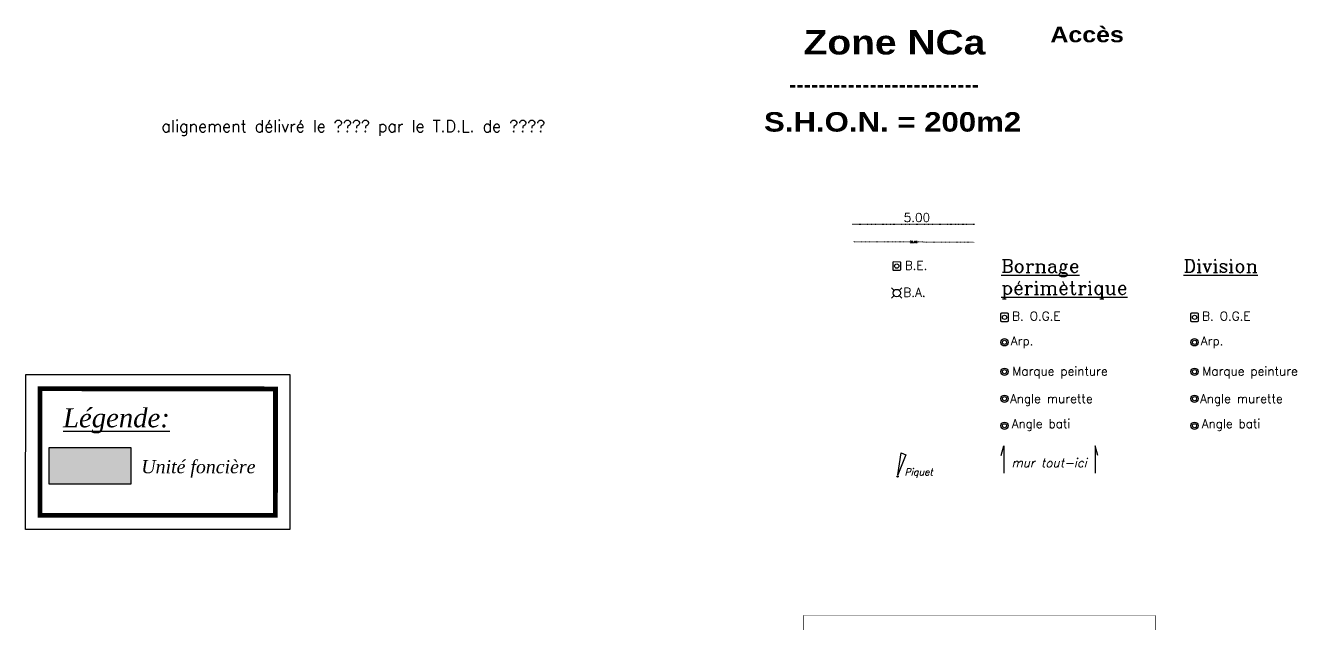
# Model space of a CAD drawing. Header units: millimetres. Extents: x -1573 to 210, y -360 to 557.
# Drawn here: x -898.6 to -635.2, y 354.2 to 476.9 of the extents above; entities that cross this region are included whole.
import ezdxf
from ezdxf.enums import TextEntityAlignment as Align

# ---------------------------------------------------------------- set-up
doc = ezdxf.new("R2010")
doc.units = ezdxf.units.MM
doc.header["$LTSCALE"] = 2
doc.set_wipeout_variables(frame=1)
for name, pattern in [('CACHEX2', [0.75, 0.5, -0.25]), ('FANTOME2', [1.25, 0.625, -0.125, 0.125, -0.125, 0.125, -0.125]), ('POINTILLE2', [0.125, 0, -0.125])]:
    doc.linetypes.add(name, pattern=pattern)
doc.layers.add('Alignement', color=1, linetype='FANTOME2', lineweight=50)
for name, color, linetype in [('Bornage Symbole', 1, 'Continuous'), ('Divers', 7, 'Continuous'), ('Divers Texte', 7, 'Continuous'), ('Division Symbole', 1, 'Continuous'), ('DP 10', 7, 'Continuous'), ('Limite Ancienne Symbole', 7, 'Continuous'), ('Limite Cotation Ligne', 1, 'POINTILLE2'), ('Limite Cotation Texte', 1, 'Continuous'), ('Limite Nouvelle Symbole', 1, 'Continuous'), ('Légende Bornage', 7, 'Continuous'), ('Légende Topo', 7, 'Continuous'), ('Wipeout', 255, 'Continuous'), ('Zonage PLU', 7, 'Continuous')]:
    doc.layers.add(name, color=color, linetype=linetype)
doc.styles.add('17', font='romans.shx', dxfattribs={"oblique": 13.5, "height": 0.4})
doc.styles.add('Arial black', font='', dxfattribs={"height": 1})
doc.styles.add('bornage', font='romanc.shx', dxfattribs={"height": 0.32})
doc.styles.add('CARTOUCHE', font='timesi.ttf', dxfattribs={"height": 1})
doc.styles.add('cotation', font='romanc.shx', dxfattribs={"height": 0.4})
doc.styles.add('Cotation Alti', font='romans.shx', dxfattribs={"oblique": 13.5, "height": 0.28})
doc.styles.add('Romand', font='romand.shx', dxfattribs={"height": 0.5})
doc.styles.add('ROMANS', font='ROMANC.shx', dxfattribs={"height": 0.36})
doc.styles.get('Arial black').set_extended_font_data('Arial Black')
doc.dimstyles.new('bornage', dxfattribs={"dimtxt": 0.4, "dimasz": 0.3, "dimexe": 0.18, "dimexo": 0.0625, "dimgap": 0.09, "dimtad": 0, "dimzin": 0, "dimdsep": 46, "dimtxsty": 'cotation', "dimcen": 0.09, "dimse1": 1, "dimse2": 1, "dimadec": 0, "dimazin": 0, "dimtfac": 1, "dimtofl": 0, "dimtmove": 0, "dimatfit": 3, "dimfxl": 1, "dimtolj": 1, "dimtzin": 0, "dimlwd": 13, "dimarcsym": 0})

# ---------------------------------------------------------------- blocks, each defined once
blk = doc.blocks.new('Piquet')
at = {"layer": 'Divers', "flags": 128}
blk.add_lwpolyline([(0.043, 0.053), (0.529, 0.814), (0.669, 0.667)], close=True, dxfattribs=at)
at = {"layer": 'Divers'}
blk.add_circle((0, 0), 0.0279, dxfattribs=at)
blk = doc.blocks.new('Borne nouvelle')
at = {"const_width": 0.00005}
blk.add_lwpolyline([(0, 0, 1), (0, 0, 1)], format="xyb", close=True, dxfattribs=at)
at = {"layer": 'Limite Nouvelle Symbole'}
blk.add_lwpolyline([(0.166, -0.126), (0.166, 0.126, 0.414214), (0.126, 0.166), (-0.126, 0.166, 0.414214), (-0.166, 0.126), (-0.166, -0.126, 0.414214), (-0.126, -0.166), (0.126, -0.166, 0.414214)], format="xyb", close=True, dxfattribs=at)
blk.add_circle((0, 0), 0.0887, dxfattribs=at)
blk = doc.blocks.new('Borne ancienne')
at = {"layer": 'Limite Ancienne Symbole'}
for points in [[(-0.213, 0.213), (-0.106, 0.106)], [(0.213, 0.213), (0.106, 0.106)], [(-0.106, -0.106), (-0.213, -0.213)], [(0.106, -0.106), (0.213, -0.213)]]:
    blk.add_lwpolyline(points, dxfattribs=at)
blk.add_circle((0, 0), 0.15, dxfattribs=at)
blk = doc.blocks.new('Borne existante')
at = {"layer": 'Limite Ancienne Symbole', "color": 0}
blk.add_lwpolyline([(0.166238, -0.126408), (0.16639, 0.126208, 0.414214), (0.126383, 0.166263), (-0.126233, 0.166415, 0.414214), (-0.166288, 0.126408), (-0.16644, -0.126208, 0.414214), (-0.126433, -0.166263), (0.126183, -0.166415, 0.414214)], format="xyb", close=True, dxfattribs=at)
blk.add_circle((-0.000025, 0), 0.08865, dxfattribs=at)
blk = doc.blocks.new('*D97')
at = {"layer": 'Defpoints', "color": 0, "ltscale": 0.5, "transparency": 16777216}
for p in [(-728.74, 432.53), (-703.74, 432.45), (-703.74, 432.45)]:
    blk.add_point(p, dxfattribs=at)
at = {"layer": 'Légende Topo', "color": 0, "linetype": 'POINTILLE2', "lineweight": 13, "ltscale": 0.5, "transparency": 16777216}
for p, q in [((-728.44, 432.53), (-717.13, 432.49)), ((-704.04, 432.45), (-715.35, 432.49))]:
    blk.add_line(p, q, dxfattribs=at)
at = {"layer": 'Légende Topo', "color": 0, "ltscale": 0.5, "transparency": 16777216}
for points in [[(-728.44, 432.58), (-728.44, 432.48), (-728.74, 432.53)], [(-704.04, 432.5), (-704.04, 432.4), (-703.74, 432.45)]]:
    blk.add_solid(points, dxfattribs=at)
at = {"layer": 'Légende Topo', "color": 0, "ltscale": 0.5, "transparency": 16777216, "insert": (-716.24, 432.49), "char_height": 0.4, "attachment_point": 5, "rotation": 359.8278, "style": 'cotation'}
blk.add_mtext('\\A1;25.00', dxfattribs=at)

msp = doc.modelspace()

# ---------------------------------------------------------------- linework, layer by layer
at = {"layer": 'Bornage Symbole'}
for centre, radius in [((-697.601, 411.895), 0.75), ((-697.601, 411.895), 0.424), ((-697.601, 405.861), 0.75), ((-697.601, 405.861), 0.424), ((-697.601, 400.316), 0.75), ((-697.601, 400.316), 0.424), ((-697.601, 394.771), 0.75), ((-697.601, 394.771), 0.424)]:
    msp.add_circle(centre, radius, dxfattribs=at)
at = {"layer": 'Division Symbole'}
for centre, radius in [((-658.588, 411.895), 0.75), ((-658.588, 411.895), 0.424), ((-658.588, 405.861), 0.75), ((-658.588, 405.861), 0.424), ((-658.588, 400.316), 0.75), ((-658.588, 400.316), 0.424), ((-658.588, 394.771), 0.75), ((-658.588, 394.771), 0.424)]:
    msp.add_circle(centre, radius, dxfattribs=at)
at = {"layer": 'DP 10', "lineweight": 80, "flags": 128}
msp.add_lwpolyline([(-680.941, 471.34, 0, 0, 0), (-680.941, 466.14, 3, 0, 0), (-680.941, 461.374, 0, 0, 0)], format="xyseb", dxfattribs=at)
at = {"layer": 'Limite Cotation Ligne', "ltscale": 0.5, "flags": 128}
msp.add_lwpolyline([(-728.782, 436.153), (-703.782, 436.153)], dxfattribs=at)
at = {"layer": 'Limite Cotation Texte', "flags": 128}
for points in [[(-698.288, 388.672), (-697.711, 390.623), (-697.711, 385.003)], [(-678.442, 388.672), (-679.019, 390.623), (-679.019, 385.003)]]:
    msp.add_lwpolyline(points, dxfattribs=at)
at = {"layer": 'Légende Topo'}
msp.add_lwpolyline([(-666.728, 295.807), (-738.813, 295.807), (-738.813, 355.824), (-666.728, 355.824)], close=True, dxfattribs=at)
at = {"layer": 'Zonage PLU', "color": 40, "linetype": 'CACHEX2', "lineweight": 80, "flags": 128}
msp.add_lwpolyline([(-741.576, 464.456), (-702.693, 464.456)], dxfattribs=at)

# ---------------------------------------------------------------- block references
at = {"layer": 'Bornage Symbole', "xscale": 5, "yscale": 5, "zscale": 5}
msp.add_blockref('Borne nouvelle', (-697.601, 417.022), dxfattribs=at)
at = {"layer": 'Divers', "xscale": 5, "yscale": 5, "zscale": 5, "rotation": 24.08851642808579}
msp.add_blockref('Piquet', (-719.562, 384.379), dxfattribs=at)
at = {"layer": 'Division Symbole', "xscale": 5, "yscale": 5, "zscale": 5}
msp.add_blockref('Borne nouvelle', (-658.588, 417.022), dxfattribs=at)
at = {"layer": 'Limite Ancienne Symbole', "xscale": 5, "yscale": 5, "zscale": 5}
for name, p in [('Borne existante', (-719.729, 427.549)), ('Borne ancienne', (-719.729, 422.013))]:
    msp.add_blockref(name, p, dxfattribs=at)

# ---------------------------------------------------------------- texts
at = {"layer": 'Alignement', "linetype": 'Continuous', "lineweight": -3, "style": 'Romand'}
msp.add_text('alignement délivré le ???? par le T.D.L. de ????', height=2.4, dxfattribs=at).set_placement((-870.672, 455.065))
at = {"layer": 'Bornage Symbole', "attachment_point": 1, "style": 'ROMANS'}
for s, insert, char_height, width in [('{\\LBornage périmètrique}', (-698.281, 428.927), 2.7, 18.31408), ('{\\LDivision}', (-660.842, 428.927), 2.7, 18.31408), ('B. O.G.E', (-696.055, 418.173), 1.8, 12.20939), ('Arp.', (-696.293, 413.105), 1.8, 12.20939), ('Marque peinture', (-695.995, 406.893), 1.8, 24.99854), ('Angle murette', (-696.471, 401.229), 1.8, 22.14329), ('Angle bati', (-696.114, 396.1), 1.8, 21.25102)]:
    msp.add_mtext(s, dxfattribs=dict(at, insert=insert, char_height=char_height, width=width))
at = {"layer": 'Divers Texte', "style": 'Cotation Alti', "oblique": 13.5}
msp.add_text('Piquet', height=1.4, dxfattribs=at).set_placement((-718.107, 384.566))
at = {"layer": 'Division Symbole', "char_height": 1.8, "attachment_point": 1, "style": 'ROMANS'}
for s, insert, width in [('B. O.G.E', (-657.043, 418.173), 12.20939), ('Arp.', (-657.281, 413.105), 12.20939), ('Marque peinture', (-656.983, 406.893), 24.99854), ('Angle murette', (-657.459, 401.229), 22.14329), ('Angle bati', (-657.102, 396.1), 21.25102)]:
    msp.add_mtext(s, dxfattribs=dict(at, insert=insert, width=width))
at = {"layer": 'DP 10', "attachment_point": 1, "style": 'Arial black'}
for s, insert, char_height, width in [('Accès', (-688.182, 476.684), 3.2, 15.91756), ('S.H.O.N. = 200m2', (-746.974, 459.145), 4, 69.4144)]:
    msp.add_mtext(s, dxfattribs=dict(at, insert=insert, char_height=char_height, width=width))
at = {"layer": 'Limite Ancienne Symbole', "char_height": 1.8, "attachment_point": 1, "style": 'ROMANS'}
for s, insert, width in [('B.E.', (-718.064, 428.581), 5.27599), ('B.A.', (-718.362, 423.045), 5.3832)]:
    msp.add_mtext(s, dxfattribs=dict(at, insert=insert, width=width))
at = {"layer": 'Limite Cotation Texte', "style": 'bornage'}
msp.add_text('5.00', height=1.8, dxfattribs=at).set_placement((-715.588, 436.622), align=Align.CENTER)
at = {"layer": 'Limite Cotation Texte', "style": '17', "oblique": 13.5}
msp.add_text('mur tout-ici', height=1.8, dxfattribs=at).set_placement((-688.423, 387.166), align=Align.MIDDLE_CENTER)
at = {"layer": 'Zonage PLU', "insert": (-738.856, 475.975), "char_height": 5, "width": 41.77672, "attachment_point": 1, "style": 'Arial black'}
msp.add_mtext('Zone NCa', dxfattribs=at)

# ---------------------------------------------------------------- dimensions: what is measured, and where the dimension line sits
at = {"layer": 'Légende Topo', "ltscale": 0.5}
dim = msp.add_aligned_dim(p1=(-728.736, 432.527), p2=(-703.736, 432.452), distance=0, dimstyle='bornage', dxfattribs=at)
dim.commit()
dim.dimension.update_dxf_attribs({"geometry": '*D97', "text_midpoint": (-716.236, 432.489)})

# ---------------------------------------------------------------- wipeouts: each hides what was drawn before it
at = {"lineweight": 30}
msp.add_wipeout([(-898.54, 405.283), (-844.336, 405.26), (-844.349, 373.477), (-898.553, 373.477)], dxfattribs=at).dxf.layer = 'Wipeout'

# ---------------------------------------------------------------- next in the draw order: hatches: boundary and pattern name
at = {"layer": 'Légende Bornage'}
msp.add_hatch(color=51, dxfattribs=at).paths.add_polyline_path([(-876.871, 390.256), (-893.794, 390.256), (-893.794, 382.847), (-876.871, 382.847)])

# ---------------------------------------------------------------- next in the draw order: linework, layer by layer
for points in [[(-898.54, 405.283), (-844.336, 405.26), (-844.349, 373.477), (-898.553, 373.477)], [(-893.794, 382.847), (-876.871, 382.847), (-876.871, 390.256), (-893.794, 390.256)]]:
    msp.add_lwpolyline(points, close=True, dxfattribs=at)
at = {"layer": 'Légende Bornage', "const_width": 0.975}
msp.add_lwpolyline([(-895.616, 402.358), (-847.261, 402.336), (-847.273, 376.402), (-895.628, 376.401)], close=True, dxfattribs=at)

# ---------------------------------------------------------------- next in the draw order: texts
at = {"layer": 'Légende Bornage', "style": 'CARTOUCHE'}
for s, height, p in [('%%uLégende:', 3.8997, (-890.871, 394.447)), ('Unité foncière', 2.7, (-874.815, 385.01))]:
    msp.add_text(s, height=height, rotation=359.99083, dxfattribs=at).set_placement(p)

# ---------------------------------------------------------------- next in the draw order: wipeouts: each hides what was drawn before it
at = {"lineweight": 30}
msp.add_wipeout([(-738.813, 355.824), (-666.728, 355.824), (-666.728, 295.807), (-738.813, 295.807)], dxfattribs=at).dxf.layer = 'Wipeout'

doc.saveas('drawing.dxf')
